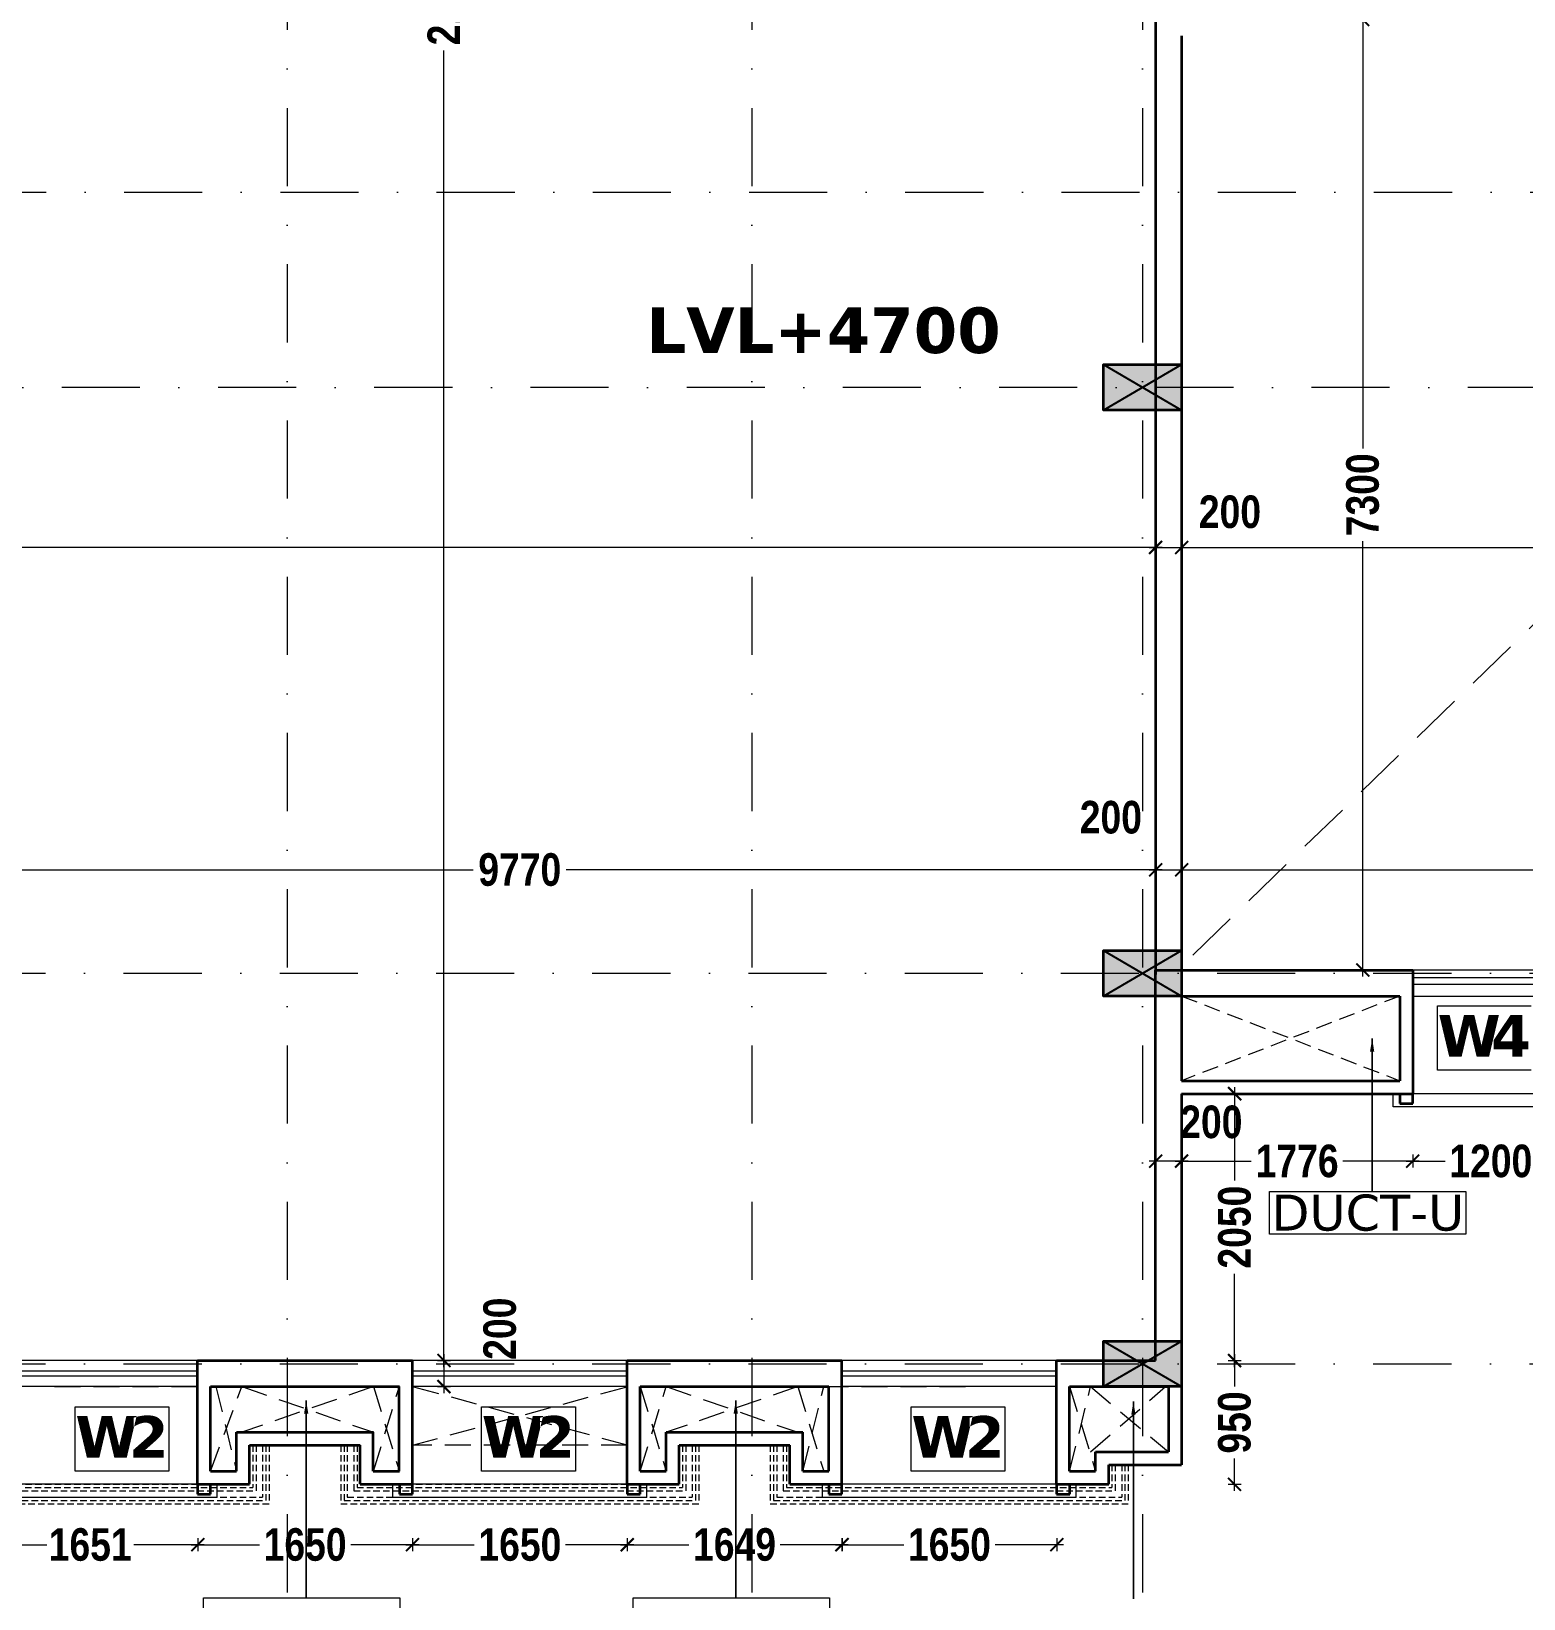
# Model space of a CAD drawing. Header units: millimetres. Extents: x -3092155 to 4513934, y -12317808 to 1850003.
# Drawn here: x -434481 to -423017, y -5738554 to -5726516 of the extents above; entities that cross this region are included whole.
import ezdxf

# ---------------------------------------------------------------- set-up
doc = ezdxf.new("R2010")
doc.units = ezdxf.units.MM
doc.header["$LTSCALE"] = 2
doc.header["$MEASUREMENT"] = 0
doc.header["$PDMODE"] = 34
doc.header["$PDSIZE"] = 500
for name, pattern in [('DASHDOT', [1, 0.5, -0.25, 0, -0.25]), ('DASHED2', [0.375, 0.25, -0.125]), ('HIDDEN', [0.375, 0.25, -0.125])]:
    doc.linetypes.add(name, pattern=pattern)
for name, color, linetype, lineweight in [('coloumn', 10, 'Continuous', 35), ('cornice', 12, 'Continuous', 25), ('D DIM', 250, 'Continuous', 9), ('DUCT', 37, 'Continuous', 35), ('GRID', 251, 'DASHDOT', 5), ('PARGOLA', 115, 'DASHED2', 5), ('PROJ', 251, 'HIDDEN', 5), ('SILL', 74, 'Continuous', 9), ('TEXT', 7, 'Continuous', 13), ('W2', 162, 'Continuous', 5), ('w4', 162, 'Continuous', 5), ('WAll', 250, 'Continuous', 35), ('WIN', 5, 'Continuous', 15)]:
    doc.layers.add(name, color=color, linetype=linetype, lineweight=lineweight)
doc.layers.add('DOT', color=7, linetype='DASHED2', lineweight=0, true_color=0x89067c)
doc.layers.add('duct text', color=7, linetype='Continuous', lineweight=5, true_color=0x30182a)
doc.styles.add('door', font='arial.ttf', dxfattribs={"height": 70})
doc.styles.add('INNER DIM', font='ARIALNB.TTF', dxfattribs={"height": 250})
doc.styles.add('style2', font='verdana.ttf')
doc.dimstyles.new('DOOR', dxfattribs={"dimtxt": 100, "dimasz": 100, "dimexe": 25, "dimexo": 50, "dimgap": 25, "dimtad": 0, "dimtih": 1, "dimtoh": 1, "dimdec": 0, "dimzin": 3, "dimdsep": 46, "dimtxsty": 'door', "dimblk": 'OBLIQUE', "dimcen": 200, "dimclrd": 256, "dimclre": 256, "dimclrt": 256, "dimadec": 0, "dimazin": 0, "dimtfac": 1, "dimtdec": 0, "dimtofl": 0, "dimtmove": 2, "dimatfit": 3, "dimfxl": 300, "dimfxlon": 1, "dimfrac": 1, "dimtolj": 1, "dimtzin": 0, "dimlwd": -1, "dimlwe": -1, "dimarcsym": 0})
doc.dimstyles.new('INNER DIM', dxfattribs={"dimscale": 0, "dimtxt": 250, "dimasz": 100, "dimexe": 50, "dimexo": 50, "dimgap": 50, "dimtad": 0, "dimdec": 0, "dimzin": 0, "dimdsep": 46, "dimtxsty": 'INNER DIM', "dimblk": 'ARCHTICK', "dimcen": 100, "dimdle": 50, "dimclrd": 256, "dimclre": 256, "dimclrt": 256, "dimadec": 0, "dimazin": 0, "dimtfac": 1, "dimtdec": 0, "dimtix": 1, "dimtmove": 2, "dimatfit": 3, "dimfxl": 50, "dimfxlon": 1, "dimtolj": 1, "dimtzin": 0, "dimlwd": -1, "dimlwe": -1, "dimarcsym": 1})

# ---------------------------------------------------------------- blocks, each defined once
blk = doc.blocks.new('_ArchTick')
at = {"color": 0, "linetype": 'ByBlock', "const_width": 0.15}
blk.add_lwpolyline([(-0.5, -0.5), (0.5, 0.5)], dxfattribs=at)
blk = doc.blocks.new('*D130')
at = {"layer": 'D DIM', "ltscale": 100, "transparency": 16777216}
for p, q in [((-425844, -5735194), (-425844, -5735144)), ((-425644, -5735194), (-425644, -5735144)), ((-425594, -5735194), (-425894, -5735194))]:
    blk.add_line(p, q, dxfattribs=at)
at = {"layer": 'Defpoints', "color": 0, "lineweight": 50, "ltscale": 100, "transparency": 16777216}
for p in [(-425844, -5735194), (-425844, -5735194), (-425644, -5735194)]:
    blk.add_point(p, dxfattribs=at)
at = {"layer": 'D DIM', "ltscale": 100, "transparency": 16777216, "xscale": 100, "yscale": 100, "zscale": 100, "rotation": 180}
blk.add_blockref('_ArchTick', (-425844, -5735194), dxfattribs=at)
at = {"layer": 'D DIM', "ltscale": 100, "transparency": 16777216, "xscale": 100, "yscale": 100, "zscale": 100}
blk.add_blockref('_ArchTick', (-425644, -5735194), dxfattribs=at)
at = {"layer": 'D DIM', "ltscale": 100, "transparency": 16777216, "insert": (-425416, -5734894), "char_height": 250, "attachment_point": 5, "style": 'INNER DIM'}
blk.add_mtext('\\A1;200', dxfattribs=at)
blk = doc.blocks.new('*D166')
at = {"layer": 'D DIM', "ltscale": 100, "transparency": 16777216}
for p, q in [((-434904, -5738140), (-434363, -5738140)), ((-434854, -5738090), (-434854, -5738190)), ((-433153, -5738140), (-433695, -5738140)), ((-433203, -5738090), (-433203, -5738190))]:
    blk.add_line(p, q, dxfattribs=at)
at = {"layer": 'Defpoints', "color": 0, "lineweight": 50, "ltscale": 100, "transparency": 16777216}
for p in [(-434854, -5737676), (-433203, -5737676), (-433203, -5738140)]:
    blk.add_point(p, dxfattribs=at)
at = {"layer": 'D DIM', "ltscale": 100, "transparency": 16777216, "xscale": 100, "yscale": 100, "zscale": 100, "rotation": 180}
blk.add_blockref('_ArchTick', (-434854, -5738140), dxfattribs=at)
at = {"layer": 'D DIM', "ltscale": 100, "transparency": 16777216, "xscale": 100, "yscale": 100, "zscale": 100}
blk.add_blockref('_ArchTick', (-433203, -5738140), dxfattribs=at)
at = {"layer": 'D DIM', "ltscale": 100, "transparency": 16777216, "insert": (-434029, -5738140), "char_height": 250, "attachment_point": 5, "style": 'INNER DIM'}
blk.add_mtext('\\A1;1651', dxfattribs=at)
blk = doc.blocks.new('*D167')
at = {"layer": 'D DIM', "ltscale": 100, "transparency": 16777216}
for p, q in [((-428303, -5738140), (-427779, -5738140)), ((-428253, -5738090), (-428253, -5738190)), ((-426553, -5738140), (-427078, -5738140)), ((-426603, -5738090), (-426603, -5738190))]:
    blk.add_line(p, q, dxfattribs=at)
at = {"layer": 'Defpoints', "color": 0, "lineweight": 50, "ltscale": 100, "transparency": 16777216}
for p in [(-428253, -5737676), (-426603, -5737676), (-426603, -5738140)]:
    blk.add_point(p, dxfattribs=at)
at = {"layer": 'D DIM', "ltscale": 100, "transparency": 16777216, "xscale": 100, "yscale": 100, "zscale": 100, "rotation": 180}
blk.add_blockref('_ArchTick', (-428253, -5738140), dxfattribs=at)
at = {"layer": 'D DIM', "ltscale": 100, "transparency": 16777216, "xscale": 100, "yscale": 100, "zscale": 100}
blk.add_blockref('_ArchTick', (-426603, -5738140), dxfattribs=at)
at = {"layer": 'D DIM', "ltscale": 100, "transparency": 16777216, "insert": (-427428, -5738140), "char_height": 250, "attachment_point": 5, "style": 'INNER DIM'}
blk.add_mtext('\\A1;1650', dxfattribs=at)
blk = doc.blocks.new('*D168')
at = {"layer": 'D DIM', "ltscale": 100, "transparency": 16777216}
for p, q in [((-425237, -5734626), (-425237, -5735343)), ((-425237, -5734676), (-425187, -5734676)), ((-425237, -5736776), (-425237, -5736059)), ((-425287, -5736726), (-425187, -5736726))]:
    blk.add_line(p, q, dxfattribs=at)
at = {"layer": 'Defpoints', "color": 0, "lineweight": 50, "ltscale": 100, "transparency": 16777216}
for p in [(-425237, -5734676), (-425237, -5734676), (-426243, -5736726)]:
    blk.add_point(p, dxfattribs=at)
at = {"layer": 'D DIM', "ltscale": 100, "transparency": 16777216, "xscale": 100, "yscale": 100, "zscale": 100}
for p, rotation in [((-425237, -5734676), 90), ((-425237, -5736726), 270)]:
    blk.add_blockref('_ArchTick', p, dxfattribs=dict(at, rotation=rotation))
at = {"layer": 'D DIM', "ltscale": 100, "transparency": 16777216, "insert": (-425237, -5735701), "char_height": 250, "attachment_point": 5, "rotation": 90, "style": 'INNER DIM'}
blk.add_mtext('\\A1;2050', dxfattribs=at)
blk = doc.blocks.new('*D169')
at = {"layer": 'D DIM', "ltscale": 100, "transparency": 16777216}
for p, q in [((-431603, -5738140), (-431078, -5738140)), ((-431553, -5738090), (-431553, -5738190)), ((-429853, -5738140), (-430378, -5738140)), ((-429903, -5738090), (-429903, -5738190))]:
    blk.add_line(p, q, dxfattribs=at)
at = {"layer": 'Defpoints', "color": 0, "lineweight": 50, "ltscale": 100, "transparency": 16777216}
for p in [(-431553, -5737500), (-429903, -5737500), (-431553, -5738140)]:
    blk.add_point(p, dxfattribs=at)
at = {"layer": 'D DIM', "ltscale": 100, "transparency": 16777216, "xscale": 100, "yscale": 100, "zscale": 100, "rotation": 180}
blk.add_blockref('_ArchTick', (-431553, -5738140), dxfattribs=at)
at = {"layer": 'D DIM', "ltscale": 100, "transparency": 16777216, "xscale": 100, "yscale": 100, "zscale": 100}
blk.add_blockref('_ArchTick', (-429903, -5738140), dxfattribs=at)
at = {"layer": 'D DIM', "ltscale": 100, "transparency": 16777216, "insert": (-430728, -5738140), "char_height": 250, "attachment_point": 5, "style": 'INNER DIM'}
blk.add_mtext('\\A1;1650', dxfattribs=at)
blk = doc.blocks.new('TGTG')
at = {"layer": 'W2', "lineweight": 15, "ltscale": 0.1}
for p, q in [((-1113180, -7689732), (-1112460, -7689732)), ((-1113180, -7690226), (-1113180, -7689732)), ((-1112460, -7689732), (-1112460, -7690226)), ((-1112460, -7690226), (-1113180, -7690226))]:
    blk.add_line(p, q, dxfattribs=at)
at = {"layer": 'W2', "ltscale": 100, "insert": (-1113179, -7689802), "char_height": 320, "width": 715, "attachment_point": 1, "style": 'style2'}
blk.add_mtext('{\\fVerdana|b1|i0|c0|p34;\\T0.8;W2}', dxfattribs=at)
blk = doc.blocks.new('*D257')
at = {"layer": 'D DIM', "ltscale": 100, "transparency": 16777216}
for p, q in [((-447664, -5730480), (-437167, -5730480)), ((-447614, -5730530), (-447614, -5730430)), ((-425794, -5730480), (-436291, -5730480)), ((-425844, -5730530), (-425844, -5730430))]:
    blk.add_line(p, q, dxfattribs=at)
at = {"layer": 'Defpoints', "color": 0, "lineweight": 50, "ltscale": 100, "transparency": 16777216}
for p in [(-425844, -5730480), (-447614, -5730701), (-425844, -5730703)]:
    blk.add_point(p, dxfattribs=at)
at = {"layer": 'D DIM', "ltscale": 100, "transparency": 16777216, "xscale": 100, "yscale": 100, "zscale": 100, "rotation": 180}
blk.add_blockref('_ArchTick', (-447614, -5730480), dxfattribs=at)
at = {"layer": 'D DIM', "ltscale": 100, "transparency": 16777216, "xscale": 100, "yscale": 100, "zscale": 100}
blk.add_blockref('_ArchTick', (-425844, -5730480), dxfattribs=at)
at = {"layer": 'D DIM', "ltscale": 100, "transparency": 16777216, "insert": (-436729, -5730480), "char_height": 250, "attachment_point": 5, "style": 'INNER DIM'}
blk.add_mtext('\\A1;21770', dxfattribs=at)
blk = doc.blocks.new('*D258')
at = {"layer": 'D DIM', "ltscale": 100, "transparency": 16777216}
for p, q in [((-425894, -5730480), (-425594, -5730480)), ((-425844, -5730530), (-425844, -5730430)), ((-425644, -5730530), (-425644, -5730430))]:
    blk.add_line(p, q, dxfattribs=at)
at = {"layer": 'Defpoints', "color": 0, "lineweight": 50, "ltscale": 100, "transparency": 16777216}
for p in [(-425644, -5730480), (-425844, -5730703), (-425644, -5730703)]:
    blk.add_point(p, dxfattribs=at)
at = {"layer": 'D DIM', "ltscale": 100, "transparency": 16777216, "xscale": 100, "yscale": 100, "zscale": 100, "rotation": 180}
blk.add_blockref('_ArchTick', (-425844, -5730480), dxfattribs=at)
at = {"layer": 'D DIM', "ltscale": 100, "transparency": 16777216, "xscale": 100, "yscale": 100, "zscale": 100}
blk.add_blockref('_ArchTick', (-425644, -5730480), dxfattribs=at)
at = {"layer": 'D DIM', "ltscale": 100, "transparency": 16777216, "insert": (-425273, -5730208), "char_height": 250, "attachment_point": 5, "style": 'INNER DIM'}
blk.add_mtext('\\A1;200', dxfattribs=at)
blk = doc.blocks.new('*D259')
at = {"layer": 'D DIM', "ltscale": 100, "transparency": 16777216}
for p, q in [((-425694, -5730480), (-416819, -5730480)), ((-425644, -5730530), (-425644, -5730430)), ((-407079, -5730480), (-415954, -5730480)), ((-407129, -5730530), (-407129, -5730430))]:
    blk.add_line(p, q, dxfattribs=at)
at = {"layer": 'Defpoints', "color": 0, "lineweight": 50, "ltscale": 100, "transparency": 16777216}
for p in [(-407129, -5730480), (-425644, -5730703), (-407129, -5730703)]:
    blk.add_point(p, dxfattribs=at)
at = {"layer": 'D DIM', "ltscale": 100, "transparency": 16777216, "xscale": 100, "yscale": 100, "zscale": 100, "rotation": 180}
blk.add_blockref('_ArchTick', (-425644, -5730480), dxfattribs=at)
at = {"layer": 'D DIM', "ltscale": 100, "transparency": 16777216, "xscale": 100, "yscale": 100, "zscale": 100}
blk.add_blockref('_ArchTick', (-407129, -5730480), dxfattribs=at)
at = {"layer": 'D DIM', "ltscale": 100, "transparency": 16777216, "insert": (-416386, -5730480), "char_height": 250, "attachment_point": 5, "style": 'INNER DIM'}
blk.add_mtext('\\A1;18515', dxfattribs=at)
blk = doc.blocks.new('*D266')
at = {"layer": 'D DIM', "ltscale": 100, "transparency": 16777216}
for p, q in [((-435664, -5732956), (-431086, -5732956)), ((-435614, -5733006), (-435614, -5732906)), ((-425794, -5732956), (-430372, -5732956)), ((-425844, -5733006), (-425844, -5732906))]:
    blk.add_line(p, q, dxfattribs=at)
at = {"layer": 'Defpoints', "color": 0, "lineweight": 50, "ltscale": 100, "transparency": 16777216}
for p in [(-425844, -5732956), (-425844, -5733576), (-435614, -5733926)]:
    blk.add_point(p, dxfattribs=at)
at = {"layer": 'D DIM', "ltscale": 100, "transparency": 16777216, "xscale": 100, "yscale": 100, "zscale": 100, "rotation": 180}
blk.add_blockref('_ArchTick', (-435614, -5732956), dxfattribs=at)
at = {"layer": 'D DIM', "ltscale": 100, "transparency": 16777216, "xscale": 100, "yscale": 100, "zscale": 100}
blk.add_blockref('_ArchTick', (-425844, -5732956), dxfattribs=at)
at = {"layer": 'D DIM', "ltscale": 100, "transparency": 16777216, "insert": (-430729, -5732956), "char_height": 250, "attachment_point": 5, "style": 'INNER DIM'}
blk.add_mtext('\\A1;9770', dxfattribs=at)
blk = doc.blocks.new('*D742')
at = {"layer": 'D DIM', "ltscale": 100, "transparency": 16777216}
for p, q in [((-425894, -5732956), (-425594, -5732956)), ((-425844, -5733006), (-425844, -5732906)), ((-425644, -5733006), (-425644, -5732906))]:
    blk.add_line(p, q, dxfattribs=at)
at = {"layer": 'Defpoints', "color": 0, "lineweight": 50, "ltscale": 100, "transparency": 16777216}
for p in [(-425644, -5732956), (-425844, -5733576), (-425644, -5733926)]:
    blk.add_point(p, dxfattribs=at)
at = {"layer": 'D DIM', "ltscale": 100, "transparency": 16777216, "xscale": 100, "yscale": 100, "zscale": 100, "rotation": 180}
blk.add_blockref('_ArchTick', (-425844, -5732956), dxfattribs=at)
at = {"layer": 'D DIM', "ltscale": 100, "transparency": 16777216, "xscale": 100, "yscale": 100, "zscale": 100}
blk.add_blockref('_ArchTick', (-425644, -5732956), dxfattribs=at)
at = {"layer": 'D DIM', "ltscale": 100, "transparency": 16777216, "insert": (-426188, -5732554), "char_height": 250, "attachment_point": 5, "style": 'INNER DIM'}
blk.add_mtext('\\A1;200', dxfattribs=at)
blk = doc.blocks.new('*D743')
at = {"layer": 'D DIM', "ltscale": 100, "transparency": 16777216}
for p, q in [((-425694, -5732956), (-416819, -5732956)), ((-425644, -5733006), (-425644, -5732906)), ((-407079, -5732956), (-415954, -5732956)), ((-407129, -5733006), (-407129, -5732906))]:
    blk.add_line(p, q, dxfattribs=at)
at = {"layer": 'Defpoints', "color": 0, "lineweight": 50, "ltscale": 100, "transparency": 16777216}
for p in [(-407129, -5732956), (-407129, -5733451), (-425644, -5733926)]:
    blk.add_point(p, dxfattribs=at)
at = {"layer": 'D DIM', "ltscale": 100, "transparency": 16777216, "xscale": 100, "yscale": 100, "zscale": 100, "rotation": 180}
blk.add_blockref('_ArchTick', (-425644, -5732956), dxfattribs=at)
at = {"layer": 'D DIM', "ltscale": 100, "transparency": 16777216, "xscale": 100, "yscale": 100, "zscale": 100}
blk.add_blockref('_ArchTick', (-407129, -5732956), dxfattribs=at)
at = {"layer": 'D DIM', "ltscale": 100, "transparency": 16777216, "insert": (-416387, -5732956), "char_height": 250, "attachment_point": 5, "style": 'INNER DIM'}
blk.add_mtext('\\A1;18515', dxfattribs=at)
blk = doc.blocks.new('*D769')
at = {"layer": 'D DIM', "ltscale": 100, "transparency": 16777216}
for p, q in [((-431311, -5715676), (-431311, -5725789)), ((-431361, -5715726), (-431261, -5715726)), ((-431311, -5736776), (-431311, -5726664)), ((-431361, -5736726), (-431261, -5736726))]:
    blk.add_line(p, q, dxfattribs=at)
at = {"layer": 'Defpoints', "color": 0, "lineweight": 50, "ltscale": 100, "transparency": 16777216}
for p in [(-432214, -5715726), (-431554, -5736726), (-431311, -5736726)]:
    blk.add_point(p, dxfattribs=at)
at = {"layer": 'D DIM', "ltscale": 100, "transparency": 16777216, "xscale": 100, "yscale": 100, "zscale": 100}
for p, rotation in [((-431311, -5715726), 90), ((-431311, -5736726), 270)]:
    blk.add_blockref('_ArchTick', p, dxfattribs=dict(at, rotation=rotation))
at = {"layer": 'D DIM', "ltscale": 100, "transparency": 16777216, "insert": (-431311, -5726226), "char_height": 250, "attachment_point": 5, "rotation": 90, "style": 'INNER DIM'}
blk.add_mtext('\\A1;21000', dxfattribs=at)
blk = doc.blocks.new('*D770')
at = {"layer": 'D DIM', "ltscale": 100, "transparency": 16777216}
for p, q in [((-431361, -5736726), (-431261, -5736726)), ((-431311, -5736676), (-431311, -5736976)), ((-431361, -5736926), (-431261, -5736926))]:
    blk.add_line(p, q, dxfattribs=at)
at = {"layer": 'Defpoints', "color": 0, "lineweight": 50, "ltscale": 100, "transparency": 16777216}
for p in [(-431554, -5736726), (-431554, -5736926), (-431311, -5736926)]:
    blk.add_point(p, dxfattribs=at)
at = {"layer": 'D DIM', "ltscale": 100, "transparency": 16777216, "xscale": 100, "yscale": 100, "zscale": 100}
for p, rotation in [((-431311, -5736726), 90), ((-431311, -5736926), 270)]:
    blk.add_blockref('_ArchTick', p, dxfattribs=dict(at, rotation=rotation))
at = {"layer": 'D DIM', "ltscale": 100, "transparency": 16777216, "insert": (-430882, -5736481), "char_height": 250, "attachment_point": 5, "rotation": 90, "style": 'INNER DIM'}
blk.add_mtext('\\A1;200', dxfattribs=at)
blk = doc.blocks.new('*D310')
at = {"layer": 'D DIM', "ltscale": 100, "transparency": 16777216}
for p, q in [((-424253, -5726376), (-424253, -5729721)), ((-424303, -5726426), (-424203, -5726426)), ((-424253, -5733776), (-424253, -5730432)), ((-424303, -5733726), (-424203, -5733726))]:
    blk.add_line(p, q, dxfattribs=at)
at = {"layer": 'Defpoints', "color": 0, "lineweight": 50, "ltscale": 100, "transparency": 16777216}
for p in [(-425142, -5726426), (-425142, -5733726), (-424253, -5733726)]:
    blk.add_point(p, dxfattribs=at)
at = {"layer": 'D DIM', "ltscale": 100, "transparency": 16777216, "xscale": 100, "yscale": 100, "zscale": 100}
for p, rotation in [((-424253, -5726426), 90), ((-424253, -5733726), 270)]:
    blk.add_blockref('_ArchTick', p, dxfattribs=dict(at, rotation=rotation))
at = {"layer": 'D DIM', "ltscale": 100, "transparency": 16777216, "insert": (-424253, -5730076), "char_height": 250, "attachment_point": 5, "rotation": 90, "style": 'INNER DIM'}
blk.add_mtext('\\A1;7300', dxfattribs=at)
blk = doc.blocks.new('*D372')
at = {"layer": 'D DIM', "ltscale": 100, "transparency": 16777216}
for p, q in [((-433253, -5738140), (-432728, -5738140)), ((-433203, -5738090), (-433203, -5738190)), ((-431503, -5738140), (-432028, -5738140)), ((-431553, -5738090), (-431553, -5738190))]:
    blk.add_line(p, q, dxfattribs=at)
at = {"layer": 'Defpoints', "color": 0, "lineweight": 50, "ltscale": 100, "transparency": 16777216}
for p in [(-433203, -5737676), (-431553, -5737676), (-431553, -5738140)]:
    blk.add_point(p, dxfattribs=at)
at = {"layer": 'D DIM', "ltscale": 100, "transparency": 16777216, "xscale": 100, "yscale": 100, "zscale": 100, "rotation": 180}
blk.add_blockref('_ArchTick', (-433203, -5738140), dxfattribs=at)
at = {"layer": 'D DIM', "ltscale": 100, "transparency": 16777216, "xscale": 100, "yscale": 100, "zscale": 100}
blk.add_blockref('_ArchTick', (-431553, -5738140), dxfattribs=at)
at = {"layer": 'D DIM', "ltscale": 100, "transparency": 16777216, "insert": (-432378, -5738140), "char_height": 250, "attachment_point": 5, "style": 'INNER DIM'}
blk.add_mtext('\\A1;1650', dxfattribs=at)
blk = doc.blocks.new('*D862')
at = {"layer": 'D DIM', "ltscale": 100, "transparency": 16777216}
for p, q in [((-429954, -5738140), (-429430, -5738140)), ((-429904, -5738090), (-429904, -5738190)), ((-428205, -5738140), (-428729, -5738140)), ((-428255, -5738090), (-428255, -5738190))]:
    blk.add_line(p, q, dxfattribs=at)
at = {"layer": 'Defpoints', "color": 0, "lineweight": 50, "ltscale": 100, "transparency": 16777216}
for p in [(-429904, -5737676), (-428255, -5737676), (-428255, -5738140)]:
    blk.add_point(p, dxfattribs=at)
at = {"layer": 'D DIM', "ltscale": 100, "transparency": 16777216, "xscale": 100, "yscale": 100, "zscale": 100, "rotation": 180}
blk.add_blockref('_ArchTick', (-429904, -5738140), dxfattribs=at)
at = {"layer": 'D DIM', "ltscale": 100, "transparency": 16777216, "xscale": 100, "yscale": 100, "zscale": 100}
blk.add_blockref('_ArchTick', (-428255, -5738140), dxfattribs=at)
at = {"layer": 'D DIM', "ltscale": 100, "transparency": 16777216, "insert": (-429079, -5738140), "char_height": 250, "attachment_point": 5, "style": 'INNER DIM'}
blk.add_mtext('\\A1;1649', dxfattribs=at)
blk = doc.blocks.new('*D863')
at = {"layer": 'D DIM', "ltscale": 100, "transparency": 16777216}
for p, q in [((-426605, -7763201), (-426605, -7763301)), ((-425644, -7763201), (-425644, -7763301)), ((-426655, -7763251), (-426402, -7763251)), ((-425594, -7763251), (-425847, -7763251))]:
    blk.add_line(p, q, dxfattribs=at)
at = {"layer": 'Defpoints', "color": 0, "lineweight": 50, "ltscale": 100, "transparency": 16777216}
for p in [(-425644, -5737526), (-426605, -7762786), (-425644, -7763251)]:
    blk.add_point(p, dxfattribs=at)
at = {"layer": 'D DIM', "ltscale": 100, "transparency": 16777216, "xscale": 100, "yscale": 100, "zscale": 100, "rotation": 180}
blk.add_blockref('_ArchTick', (-426605, -7763251), dxfattribs=at)
at = {"layer": 'D DIM', "ltscale": 100, "transparency": 16777216, "xscale": 100, "yscale": 100, "zscale": 100}
blk.add_blockref('_ArchTick', (-425644, -7763251), dxfattribs=at)
at = {"layer": 'D DIM', "ltscale": 100, "transparency": 16777216, "insert": (-426125, -7763251), "char_height": 250, "attachment_point": 5, "style": 'INNER DIM'}
blk.add_mtext('\\A1;960', dxfattribs=at)
blk = doc.blocks.new('*D864')
at = {"layer": 'D DIM', "ltscale": 100, "transparency": 16777216}
for p, q in [((-425288, -5736726), (-425188, -5736726)), ((-425238, -5736676), (-425238, -5736924)), ((-425238, -5737726), (-425238, -5737479)), ((-425288, -5737676), (-425188, -5737676))]:
    blk.add_line(p, q, dxfattribs=at)
at = {"layer": 'Defpoints', "color": 0, "lineweight": 50, "ltscale": 100, "transparency": 16777216}
for p in [(-426244, -5736726), (-425238, -5736726), (-426205, -5737676)]:
    blk.add_point(p, dxfattribs=at)
at = {"layer": 'D DIM', "ltscale": 100, "transparency": 16777216, "xscale": 100, "yscale": 100, "zscale": 100}
for p, rotation in [((-425238, -5736726), 90), ((-425238, -5737676), 270)]:
    blk.add_blockref('_ArchTick', p, dxfattribs=dict(at, rotation=rotation))
at = {"layer": 'D DIM', "ltscale": 100, "transparency": 16777216, "insert": (-425238, -5737201), "char_height": 250, "attachment_point": 5, "rotation": 90, "style": 'INNER DIM'}
blk.add_mtext('\\A1;950', dxfattribs=at)
blk = doc.blocks.new('*D865')
at = {"layer": 'D DIM', "ltscale": 100, "transparency": 16777216}
for p, q in [((-425645, -5735144), (-425645, -5735244)), ((-423869, -5735144), (-423869, -5735244)), ((-425695, -5735194), (-425109, -5735194)), ((-423819, -5735194), (-424405, -5735194))]:
    blk.add_line(p, q, dxfattribs=at)
at = {"layer": 'Defpoints', "color": 0, "lineweight": 50, "ltscale": 100, "transparency": 16777216}
for p in [(-425645, -5734676), (-423869, -5734676), (-425645, -5735194)]:
    blk.add_point(p, dxfattribs=at)
at = {"layer": 'D DIM', "ltscale": 100, "transparency": 16777216, "xscale": 100, "yscale": 100, "zscale": 100, "rotation": 180}
blk.add_blockref('_ArchTick', (-425645, -5735194), dxfattribs=at)
at = {"layer": 'D DIM', "ltscale": 100, "transparency": 16777216, "xscale": 100, "yscale": 100, "zscale": 100}
blk.add_blockref('_ArchTick', (-423869, -5735194), dxfattribs=at)
at = {"layer": 'D DIM', "ltscale": 100, "transparency": 16777216, "insert": (-424757, -5735194), "char_height": 250, "attachment_point": 5, "style": 'INNER DIM'}
blk.add_mtext('\\A1;1776', dxfattribs=at)
blk = doc.blocks.new('F.F')
at = {"layer": 'coloumn', "ltscale": 100}
for points in [[(-198265, -5882406), (-198265, -5882756), (-198865, -5882756), (-198865, -5882406)], [(-198265, -5886906), (-198265, -5887256), (-198865, -5887256), (-198865, -5886906)], [(-198265, -5889906), (-198265, -5890256), (-198865, -5890256), (-198865, -5889906)]]:
    blk.add_hatch(color=256, dxfattribs=at).paths.add_polyline_path(points)
at = {"layer": 'coloumn', "lineweight": 25, "ltscale": 100}
for p, q in [((-198865, -5882756), (-198265, -5882406)), ((-198865, -5882406), (-198265, -5882756)), ((-198865, -5887256), (-198265, -5886906)), ((-198865, -5886906), (-198265, -5887256)), ((-198865, -5890256), (-198265, -5889906)), ((-198865, -5889906), (-198265, -5890256))]:
    blk.add_line(p, q, dxfattribs=at)
at = {"layer": 'coloumn', "ltscale": 100}
for points in [[(-198265, -5882406), (-198265, -5882756), (-198865, -5882756), (-198865, -5882406)], [(-198265, -5886906), (-198265, -5887256), (-198865, -5887256), (-198865, -5886906)], [(-198265, -5889906), (-198265, -5890256), (-198865, -5890256), (-198865, -5889906)]]:
    blk.add_lwpolyline(points, close=True, dxfattribs=at)
blk = doc.blocks.new('YHYH')
at = {"layer": 'DOT', "linetype": 'DASHED2', "ltscale": 100}
for p, q in [((-432779, -5887706), (-432779, -5888031)), ((-432754, -5887706), (-432754, -5888056)), ((-432704, -5887706), (-432704, -5888106)), ((-432679, -5887706), (-432679, -5888131)), ((-432654, -5887706), (-432654, -5888156)), ((-435404, -5887856), (-435404, -5888156)), ((-435379, -5887856), (-435379, -5888131)), ((-435354, -5887856), (-435354, -5888106)), ((-435304, -5887856), (-435304, -5888056)), ((-435279, -5887856), (-435279, -5888031)), ((-435304, -5888056), (-432754, -5888056)), ((-435279, -5888031), (-432779, -5888031)), ((-434826, -5888006), (-433176, -5888006)), ((-435404, -5888156), (-432654, -5888156)), ((-435379, -5888131), (-432679, -5888131)), ((-435354, -5888106), (-432704, -5888106))]:
    blk.add_line(p, q, dxfattribs=at)
blk = doc.blocks.new('ujuj')
at = {"layer": 'DUCT', "ltscale": 100}
for p, q in [((-427849, -5813156), (-427849, -5813081)), ((-427849, -5813081), (-427749, -5813081)), ((-427749, -5813081), (-427749, -5813156)), ((-426099, -5813156), (-426099, -5813081)), ((-426099, -5813081), (-425999, -5813081)), ((-425999, -5813081), (-425999, -5813156))]:
    blk.add_line(p, q, dxfattribs=at)
at = {"layer": 'PROJ', "ltscale": 250}
blk.add_line((-426099, -5813156), (-427749, -5813156), dxfattribs=at)
at = {"layer": 'SILL', "ltscale": 100}
for p, q in [((-425949, -5813056), (-427899, -5813056)), ((-427899, -5813056), (-427899, -5813156)), ((-425949, -5813056), (-425949, -5813156)), ((-426099, -5813156), (-427749, -5813156))]:
    blk.add_line(p, q, dxfattribs=at)
blk = doc.blocks.new('6y55')
at = {"layer": 'DUCT', "ltscale": 100}
for p, q in [((-423969, -5720161), (-423969, -5720236)), ((-423969, -5720236), (-423869, -5720236)), ((-423869, -5720236), (-423869, -5720161)), ((-422669, -5720161), (-422669, -5720236)), ((-422669, -5720236), (-422569, -5720236)), ((-422569, -5720236), (-422569, -5720161))]:
    blk.add_line(p, q, dxfattribs=at)
at = {"layer": 'PROJ', "ltscale": 250}
blk.add_line((-422669, -5720161), (-423869, -5720161), dxfattribs=at)
at = {"layer": 'SILL', "ltscale": 100}
for p, q in [((-424018, -5720261), (-424018, -5720161)), ((-422669, -5720161), (-423869, -5720161)), ((-422519, -5720261), (-422519, -5720161)), ((-422519, -5720261), (-424018, -5720261))]:
    blk.add_line(p, q, dxfattribs=at)
blk = doc.blocks.new('*D1196')
at = {"layer": 'D DIM', "ltscale": 100, "transparency": 16777216}
for p, q in [((-423869, -5735144), (-423869, -5735244)), ((-422669, -5735144), (-422669, -5735244)), ((-423919, -5735194), (-423619, -5735194)), ((-422619, -5735194), (-422919, -5735194))]:
    blk.add_line(p, q, dxfattribs=at)
at = {"layer": 'Defpoints', "color": 0, "lineweight": 50, "ltscale": 100, "transparency": 16777216}
for p in [(-423869, -5734448), (-422669, -5734448), (-422669, -5735194)]:
    blk.add_point(p, dxfattribs=at)
at = {"layer": 'D DIM', "ltscale": 100, "transparency": 16777216, "xscale": 100, "yscale": 100, "zscale": 100, "rotation": 180}
blk.add_blockref('_ArchTick', (-423869, -5735194), dxfattribs=at)
at = {"layer": 'D DIM', "ltscale": 100, "transparency": 16777216, "xscale": 100, "yscale": 100, "zscale": 100}
blk.add_blockref('_ArchTick', (-422669, -5735194), dxfattribs=at)
at = {"layer": 'D DIM', "ltscale": 100, "transparency": 16777216, "insert": (-423269, -5735194), "char_height": 250, "attachment_point": 5, "style": 'INNER DIM'}
blk.add_mtext('\\A1;1200', dxfattribs=at)
blk = doc.blocks.new('_Oblique')
at = {"color": 0, "linetype": 'ByBlock', "lineweight": -2}
blk.add_line((-0.5, -0.5), (0.5, 0.5), dxfattribs=at)
blk = doc.blocks.new('6yuj6kit')
at = {"layer": 'duct text', "ltscale": 0.1}
for points in [[(-136297, -5664014), (-134789, -5664014), (-134789, -5664343), (-136297, -5664343)], [(-144486, -5667135), (-142978, -5667135), (-142978, -5667464), (-144486, -5667464)], [(-141186, -5667135), (-139678, -5667135), (-139678, -5667464), (-141186, -5667464)]]:
    blk.add_lwpolyline(points, close=True, dxfattribs=at)
at = {"layer": 'duct text', "ltscale": 0.1, "insert": (-135541, -5664179), "char_height": 276.64, "width": 1547.24, "attachment_point": 5, "style": 'style2'}
blk.add_mtext('\\pxt11;DUCT-U', dxfattribs=at)
at = {"layer": 'duct text', "ltscale": 0.1}
for points in [[(-135508, -5662840), (-135508, -5664014), (-135508, -5662840)], [(-143697, -5665621), (-143697, -5667135), (-143697, -5665621)], [(-140397, -5665621), (-140397, -5667135), (-140397, -5665621)], [(-137342, -5665628), (-137342, -5667142), (-137342, -5665628)]]:
    blk.add_leader(points, dimstyle='DOOR', dxfattribs=at)

msp = doc.modelspace()

# ---------------------------------------------------------------- linework, layer by layer
at = {"layer": 'DOT', "ltscale": 250}
for p, q in [((-425644.3, -5733926.2), (-423968.8, -5734576.2)), ((-423968.8, -5733926.2), (-425644.3, -5734576.2))]:
    msp.add_line(p, q, dxfattribs=at)
at = {"layer": 'DOT', "ltscale": 400}
for p, q in [((-434304, -5736926.2), (-433104.3, -5736926.2)), ((-433104.7, -5737576.2), (-432863.8, -5736926.2)), ((-433063.8, -5736926.2), (-432904.7, -5737576.2)), ((-431853.8, -5736926.2), (-432863.8, -5737276.2)), ((-432863.8, -5736926.2), (-431853.8, -5737276.2)), ((-431853.8, -5736926.2), (-431653.8, -5737576.2)), ((-431853.8, -5737576.2), (-431653.8, -5736926.2)), ((-431553.8, -5737376.2), (-429903.8, -5736926.2)), ((-429903.8, -5737376.2), (-431553.8, -5736926.2)), ((-429803.8, -5736926.2), (-429603.8, -5737576.2)), ((-429803.8, -5737576.2), (-429603.8, -5736926.2)), ((-428593.8, -5736926.2), (-429603.8, -5737276.2)), ((-429603.8, -5736926.2), (-428593.8, -5737276.2)), ((-428593.8, -5736926.2), (-428393.8, -5737576.2)), ((-428554.7, -5737576.2), (-428393.8, -5736926.2)), ((-428403.8, -5736926.2), (-427204, -5736926.2)), ((-426504.7, -5736926.2), (-426304.7, -5737576.2)), ((-426504.7, -5737576.2), (-426343.8, -5736926.2)), ((-426343.8, -5736926.2), (-425744.3, -5737426.2)), ((-426343.8, -5737426.2), (-425768.8, -5736926.2)), ((-429903.8, -5737376.2), (-431553.8, -5737376.2))]:
    msp.add_line(p, q, dxfattribs=at)
at = {"layer": 'DOT', "linetype": 'DASHED2', "ltscale": 100}
for p, q in [((-432104.2, -5737376.2), (-432104.2, -5737826.2)), ((-432079.2, -5737376.2), (-432079.2, -5737801.2)), ((-432054.2, -5737376.2), (-432054.2, -5737776.2)), ((-432004.2, -5737376.2), (-432004.2, -5737726.2)), ((-431979.2, -5737376.2), (-431979.2, -5737701.2)), ((-429479.2, -5737376.2), (-429479.2, -5737701.2)), ((-429454.2, -5737376.2), (-429454.2, -5737726.2)), ((-429404.2, -5737376.2), (-429404.2, -5737776.2)), ((-429379.2, -5737376.2), (-429379.2, -5737801.2)), ((-429354.2, -5737376.2), (-429354.2, -5737826.2)), ((-428804.7, -5737376.2), (-428804.7, -5737826.2)), ((-428779.7, -5737376.2), (-428779.7, -5737801.2)), ((-428754.7, -5737376.2), (-428754.7, -5737776.2)), ((-428704.7, -5737376.2), (-428704.7, -5737726.2)), ((-428679.7, -5737376.2), (-428679.7, -5737701.2)), ((-426179.7, -5737526.2), (-426179.7, -5737701.2)), ((-426154.7, -5737526.2), (-426154.7, -5737726.2)), ((-426104.7, -5737526.2), (-426104.7, -5737776.2)), ((-426079.7, -5737526.2), (-426079.7, -5737801.2)), ((-426054.7, -5737526.2), (-426054.7, -5737826.2)), ((-431979.2, -5737701.2), (-429479.2, -5737701.2)), ((-431526.7, -5737676.2), (-429876.7, -5737676.2)), ((-428679.7, -5737701.2), (-426179.7, -5737701.2)), ((-432104.2, -5737826.2), (-429354.2, -5737826.2)), ((-432079.2, -5737801.2), (-429379.2, -5737801.2)), ((-432054.2, -5737776.2), (-429404.2, -5737776.2)), ((-432004.2, -5737726.2), (-429454.2, -5737726.2)), ((-428804.7, -5737826.2), (-426054.7, -5737826.2)), ((-428779.7, -5737801.2), (-426079.7, -5737801.2)), ((-428754.7, -5737776.2), (-426104.7, -5737776.2)), ((-428704.7, -5737726.2), (-426154.7, -5737726.2))]:
    msp.add_line(p, q, dxfattribs=at)
at = {"layer": 'DUCT', "ltscale": 100}
for p, q in [((-425844.3, -5733726.2), (-423868.8, -5733726.2)), ((-425844.3, -5736726.2), (-425844.3, -5733726.2)), ((-423868.8, -5733726.2), (-423868.8, -5734676.2)), ((-425644.3, -5733926.2), (-425644.3, -5734576.2)), ((-425644.3, -5733926.2), (-423968.8, -5733926.2)), ((-423968.8, -5733926.2), (-423968.8, -5734576.2)), ((-425644.3, -5734576.2), (-423968.8, -5734576.2)), ((-425644.7, -5734676.2), (-425644.7, -5737526.2)), ((-425644.7, -5734676.2), (-423868.8, -5734676.2)), ((-433204.7, -5737676.2), (-433204.7, -5736726.2)), ((-433204.7, -5736726.2), (-431553.8, -5736726.2)), ((-431554.2, -5737676.2), (-431554.2, -5736726.2)), ((-429904.2, -5737676.2), (-429904.2, -5736726.2)), ((-429903.8, -5736726.2), (-428254.7, -5736726.2)), ((-428254.7, -5737676.2), (-428254.7, -5736726.2)), ((-426604.7, -5737676.2), (-426604.7, -5736726.2)), ((-426604.7, -5736726.2), (-425844.3, -5736726.2)), ((-433104.7, -5737576.2), (-433104.7, -5736926.2)), ((-433104.7, -5736926.2), (-431653.8, -5736926.2)), ((-431654.2, -5737576.2), (-431654.2, -5736926.2)), ((-429804.2, -5737576.2), (-429804.2, -5736926.2)), ((-429803.8, -5736926.2), (-428354.7, -5736926.2)), ((-428354.7, -5737576.2), (-428354.7, -5736926.2)), ((-426504.7, -5737576.2), (-426504.7, -5736926.2)), ((-426504.7, -5736926.2), (-425744.3, -5736926.2)), ((-425744.3, -5736926.2), (-425744.3, -5737426.2)), ((-432904.7, -5737576.2), (-432904.7, -5737276.2)), ((-432904.7, -5737276.2), (-431853.8, -5737276.2)), ((-431854.2, -5737576.2), (-431854.2, -5737276.2)), ((-429604.2, -5737576.2), (-429604.2, -5737276.2)), ((-429604.2, -5737276.2), (-428554.7, -5737276.2)), ((-428554.7, -5737576.2), (-428554.7, -5737276.2)), ((-432804.7, -5737676.2), (-432804.7, -5737376.2)), ((-432804.7, -5737376.2), (-431954.2, -5737376.2)), ((-431954.2, -5737676.2), (-431954.2, -5737376.2)), ((-429504.2, -5737676.2), (-429504.2, -5737376.2)), ((-429504.2, -5737376.2), (-428654.7, -5737376.2)), ((-428654.7, -5737676.2), (-428654.7, -5737376.2)), ((-426304.7, -5737576.2), (-426304.7, -5737426.2)), ((-426304.7, -5737426.2), (-425744.3, -5737426.2)), ((-433104.7, -5737576.2), (-432904.7, -5737576.2)), ((-431854.2, -5737576.2), (-431653.8, -5737576.2)), ((-429804.2, -5737576.2), (-429604.2, -5737576.2)), ((-428554.7, -5737576.2), (-428354.7, -5737576.2)), ((-426504.7, -5737576.2), (-426304.7, -5737576.2)), ((-426204.7, -5737676.2), (-426204.7, -5737526.2)), ((-426204.7, -5737526.2), (-425644.7, -5737526.2)), ((-433204.7, -5737676.2), (-432804.7, -5737676.2)), ((-431954.2, -5737676.2), (-431554.2, -5737676.2)), ((-429904.2, -5737676.2), (-429504.2, -5737676.2)), ((-428654.7, -5737676.2), (-428254.7, -5737676.2)), ((-426604.7, -5737676.2), (-426204.7, -5737676.2))]:
    msp.add_line(p, q, dxfattribs=at)
at = {"layer": 'GRID', "color": 5, "ltscale": 600}
for p, q in [((-432514.7, -5657499.4), (-432514.7, -5742293.2)), ((-428945.1, -5657499.4), (-428945.1, -5742293.2)), ((-425944.7, -5657499.4), (-425944.7, -5742293.2))]:
    msp.add_line(p, q, dxfattribs=at)
at = {"layer": 'GRID', "color": 6, "ltscale": 600}
for p, q in [((-462570.4, -5727751.2), (-364940, -5727751.2)), ((-366441.5, -5729251.2), (-461068.9, -5729251.2)), ((-460174.6, -5733751.2), (-367335.1, -5733751.2)), ((-460174.6, -5736751.2), (-367335.1, -5736751.2))]:
    msp.add_line(p, q, dxfattribs=at)
at = {"layer": 'PARGOLA', "ltscale": 800}
msp.add_line((-410627.3, -5719129.9), (-425676.4, -5733726.2), dxfattribs=at)
at = {"layer": 'SILL', "ltscale": 100}
for p, q in [((-422668.8, -5733726.2), (-423868.8, -5733726.2)), ((-423873.9, -5733926.2), (-422674.2, -5733926.2)), ((-433163.8, -5736726.2), (-434854.7, -5736726.2)), ((-429903.8, -5736726.2), (-431553.8, -5736726.2)), ((-426604.7, -5736726.2), (-428254.7, -5736726.2)), ((-433204.7, -5736926.2), (-434854.7, -5736926.2)), ((-429903.8, -5736926.2), (-431553.8, -5736926.2)), ((-426604.7, -5736926.2), (-428254.7, -5736926.2))]:
    msp.add_line(p, q, dxfattribs=at)
at = {"layer": 'W2', "lineweight": 15, "ltscale": 0.1}
for p, q in [((-423678.7, -5734001.9), (-422958.1, -5734001.9)), ((-423678.7, -5734496), (-423678.7, -5734001.9)), ((-422958.1, -5734496), (-423678.7, -5734496))]:
    msp.add_line(p, q, dxfattribs=at)
at = {"layer": 'WAll', "ltscale": 100}
for p, q in [((-425844.3, -5718442.2), (-425844.3, -5733761.4)), ((-425644.3, -5726551.2), (-425644.3, -5733726.2))]:
    msp.add_line(p, q, dxfattribs=at)
at = {"layer": 'WIN', "ltscale": 100}
for p, q in [((-422668.8, -5733786.2), (-423868.8, -5733786.2)), ((-422668.8, -5733836.2), (-423868.8, -5733836.2)), ((-433204.7, -5736806.2), (-434854.7, -5736806.2)), ((-433204.7, -5736846.2), (-434854.7, -5736846.2)), ((-429903.8, -5736806.2), (-431553.8, -5736806.2)), ((-429903.8, -5736846.2), (-431553.8, -5736846.2)), ((-426604.7, -5736806.2), (-428254.7, -5736806.2)), ((-426604.7, -5736846.2), (-428254.7, -5736846.2))]:
    msp.add_line(p, q, dxfattribs=at)

# ---------------------------------------------------------------- block references
at = {"layer": 'coloumn'}
msp.add_blockref('F.F', (-227379.8, 153330), dxfattribs=at)
at = {"layer": 'cornice', "color": 3, "lineweight": 50}
for name, p in [('6yuj6kit', (-288672.7, -71412.7)), ('6y55', (0, -14514.8))]:
    msp.add_blockref(name, p, dxfattribs=at)
at = {"layer": 'cornice', "color": 3, "lineweight": 50, "xscale": -1, "rotation": 180}
for p in [(-7105, -11550832.4), (-3804.9, -11550832.4), (-505.4, -11550832.4)]:
    msp.add_blockref('ujuj', p, dxfattribs=at)
at = {"layer": 'DUCT'}
msp.add_blockref('YHYH', (-0.8, 150330), dxfattribs=at)
at = {"layer": 'W2'}
for p in [(679035.8, 1952649.8), (682158.2, 1952649.8), (685458.7, 1952649.8)]:
    msp.add_blockref('TGTG', p, dxfattribs=at)

# ---------------------------------------------------------------- texts
at = {"layer": 'TEXT', "ltscale": 0.1, "insert": (-428395.1, -5728815.5), "char_height": 350, "attachment_point": 5, "style": 'style2'}
msp.add_mtext('\\pxt11;{\\fVerdana|b1|i0|c0|p34;LVL+4700}', dxfattribs=at)
at = {"layer": 'w4', "ltscale": 100, "insert": (-423677.6, -5734072.5), "char_height": 320, "width": 715.003, "attachment_point": 1, "style": 'style2'}
msp.add_mtext('{\\fVerdana|b1|i0|c0|p34;\\T0.8;W4}', dxfattribs=at)

# ---------------------------------------------------------------- dimensions: what is measured, and where the dimension line sits
at = {"layer": 'D DIM', "ltscale": 100}
for base, p1, p2, angle, picture, middle in [((-431311.2, -5736726.2), (-432214.3, -5715726.2), (-431554.2, -5736726.2), 90, '*D769', (-431311.2, -5726226.2)), ((-424252.5, -5733726.2), (-425141.9, -5726426.2), (-425141.9, -5733726.2), 90, '*D310', (-424252.5, -5730076.2)), ((-425237.1, -5734676.2), (-426243.5, -5736726.2), (-425237.1, -5734676.2), 90, '*D168', (-425237.1, -5735701.2)), ((-425237.6, -5736726.2), (-426204.7, -5737676.2), (-426244.3, -5736726.2), 90, '*D864', (-425237.6, -5737201.2)), ((-431553, -5738140.3), (-429903, -5737500.5), (-431553, -5737500.5), 180, '*D169', (-430728, -5738140.3)), ((-433203.5, -5738140.3), (-434854.3, -5737676.2), (-433203.5, -5737676.2), 180, '*D166', (-434028.9, -5738140.3)), ((-426603.5, -5738140.3), (-428253.5, -5737676.2), (-426603.5, -5737676.2), 180, '*D167', (-427428.5, -5738140.3))]:
    dim = msp.add_linear_dim(base=base, p1=p1, p2=p2, angle=angle, dimstyle='INNER DIM', override={"dimscale": 1}, dxfattribs=at)
    dim.commit()
    dim.dimension.update_dxf_attribs({"geometry": picture, "text_midpoint": middle})
for base, p1, p2, picture, middle in [((-425643.9, -5730479.5), (-425843.9, -5730703.1), (-425643.9, -5730703.1), '*D258', (-425273.1, -5730207.9)), ((-425644.3, -5732956.5), (-425843.9, -5733576.2), (-425644.3, -5733926.2), '*D742', (-426187.6, -5732554.4)), ((-425843.9, -5735194.5), (-425643.9, -5735194.5), (-425843.9, -5735194.5), '*D130', (-425416.3, -5734893.8))]:
    dim = msp.add_linear_dim(base=base, p1=p1, p2=p2, dimstyle='INNER DIM', override={"dimscale": 1}, dxfattribs=at)
    dim.commit()
    dim.dimension.update_dxf_attribs({"geometry": picture, "text_midpoint": middle, "dimtype": 160})
for base, p1, p2, picture, middle in [((-425843.9, -5730479.5), (-447614.3, -5730701), (-425843.9, -5730703.1), '*D257', (-436729.1, -5730479.5)), ((-407128.9, -5730479.5), (-425643.9, -5730703.1), (-407128.9, -5730703.1), '*D259', (-416386.4, -5730479.5)), ((-425843.9, -5732956.5), (-435614.3, -5733926.2), (-425843.9, -5733576.2), '*D266', (-430729.1, -5732956.5)), ((-407128.9, -5732956.5), (-425644.3, -5733926.2), (-407128.9, -5733451.4), '*D743', (-416386.6, -5732956.5)), ((-422668.8, -5735194.5), (-423868.8, -5734448), (-422668.8, -5734448), '*D1196', (-423268.8, -5735194.5)), ((-425644.7, -5735194.5), (-423868.8, -5734676.2), (-425644.7, -5734676.2), '*D865', (-424756.8, -5735194.5)), ((-425644.3, -7763250.5), (-426604.7, -7762786.5), (-425644.3, -5737526.2), '*D863', (-426124.5, -7763250.5)), ((-431552.9812, -5738140.302), (-433203.4706, -5737676.2327), (-431552.9812, -5737676.2327), '*D372', (-432378.2259, -5738140.302)), ((-428254.7, -5738140.3), (-429903.8, -5737676.2), (-428254.7, -5737676.2), '*D862', (-429079.3, -5738140.3))]:
    dim = msp.add_linear_dim(base=base, p1=p1, p2=p2, dimstyle='INNER DIM', override={"dimscale": 1}, dxfattribs=at)
    dim.commit()
    dim.dimension.update_dxf_attribs({"geometry": picture, "text_midpoint": middle})
dim = msp.add_linear_dim(base=(-431311.2, -5736926.2), p1=(-431554.2, -5736726.2), p2=(-431553.8, -5736926.2), angle=90, dimstyle='INNER DIM', override={"dimscale": 1}, dxfattribs=at)
dim.commit()
dim.dimension.update_dxf_attribs({"geometry": '*D770', "text_midpoint": (-430882.4, -5736481.3), "dimtype": 160})

doc.saveas('drawing.dxf')
